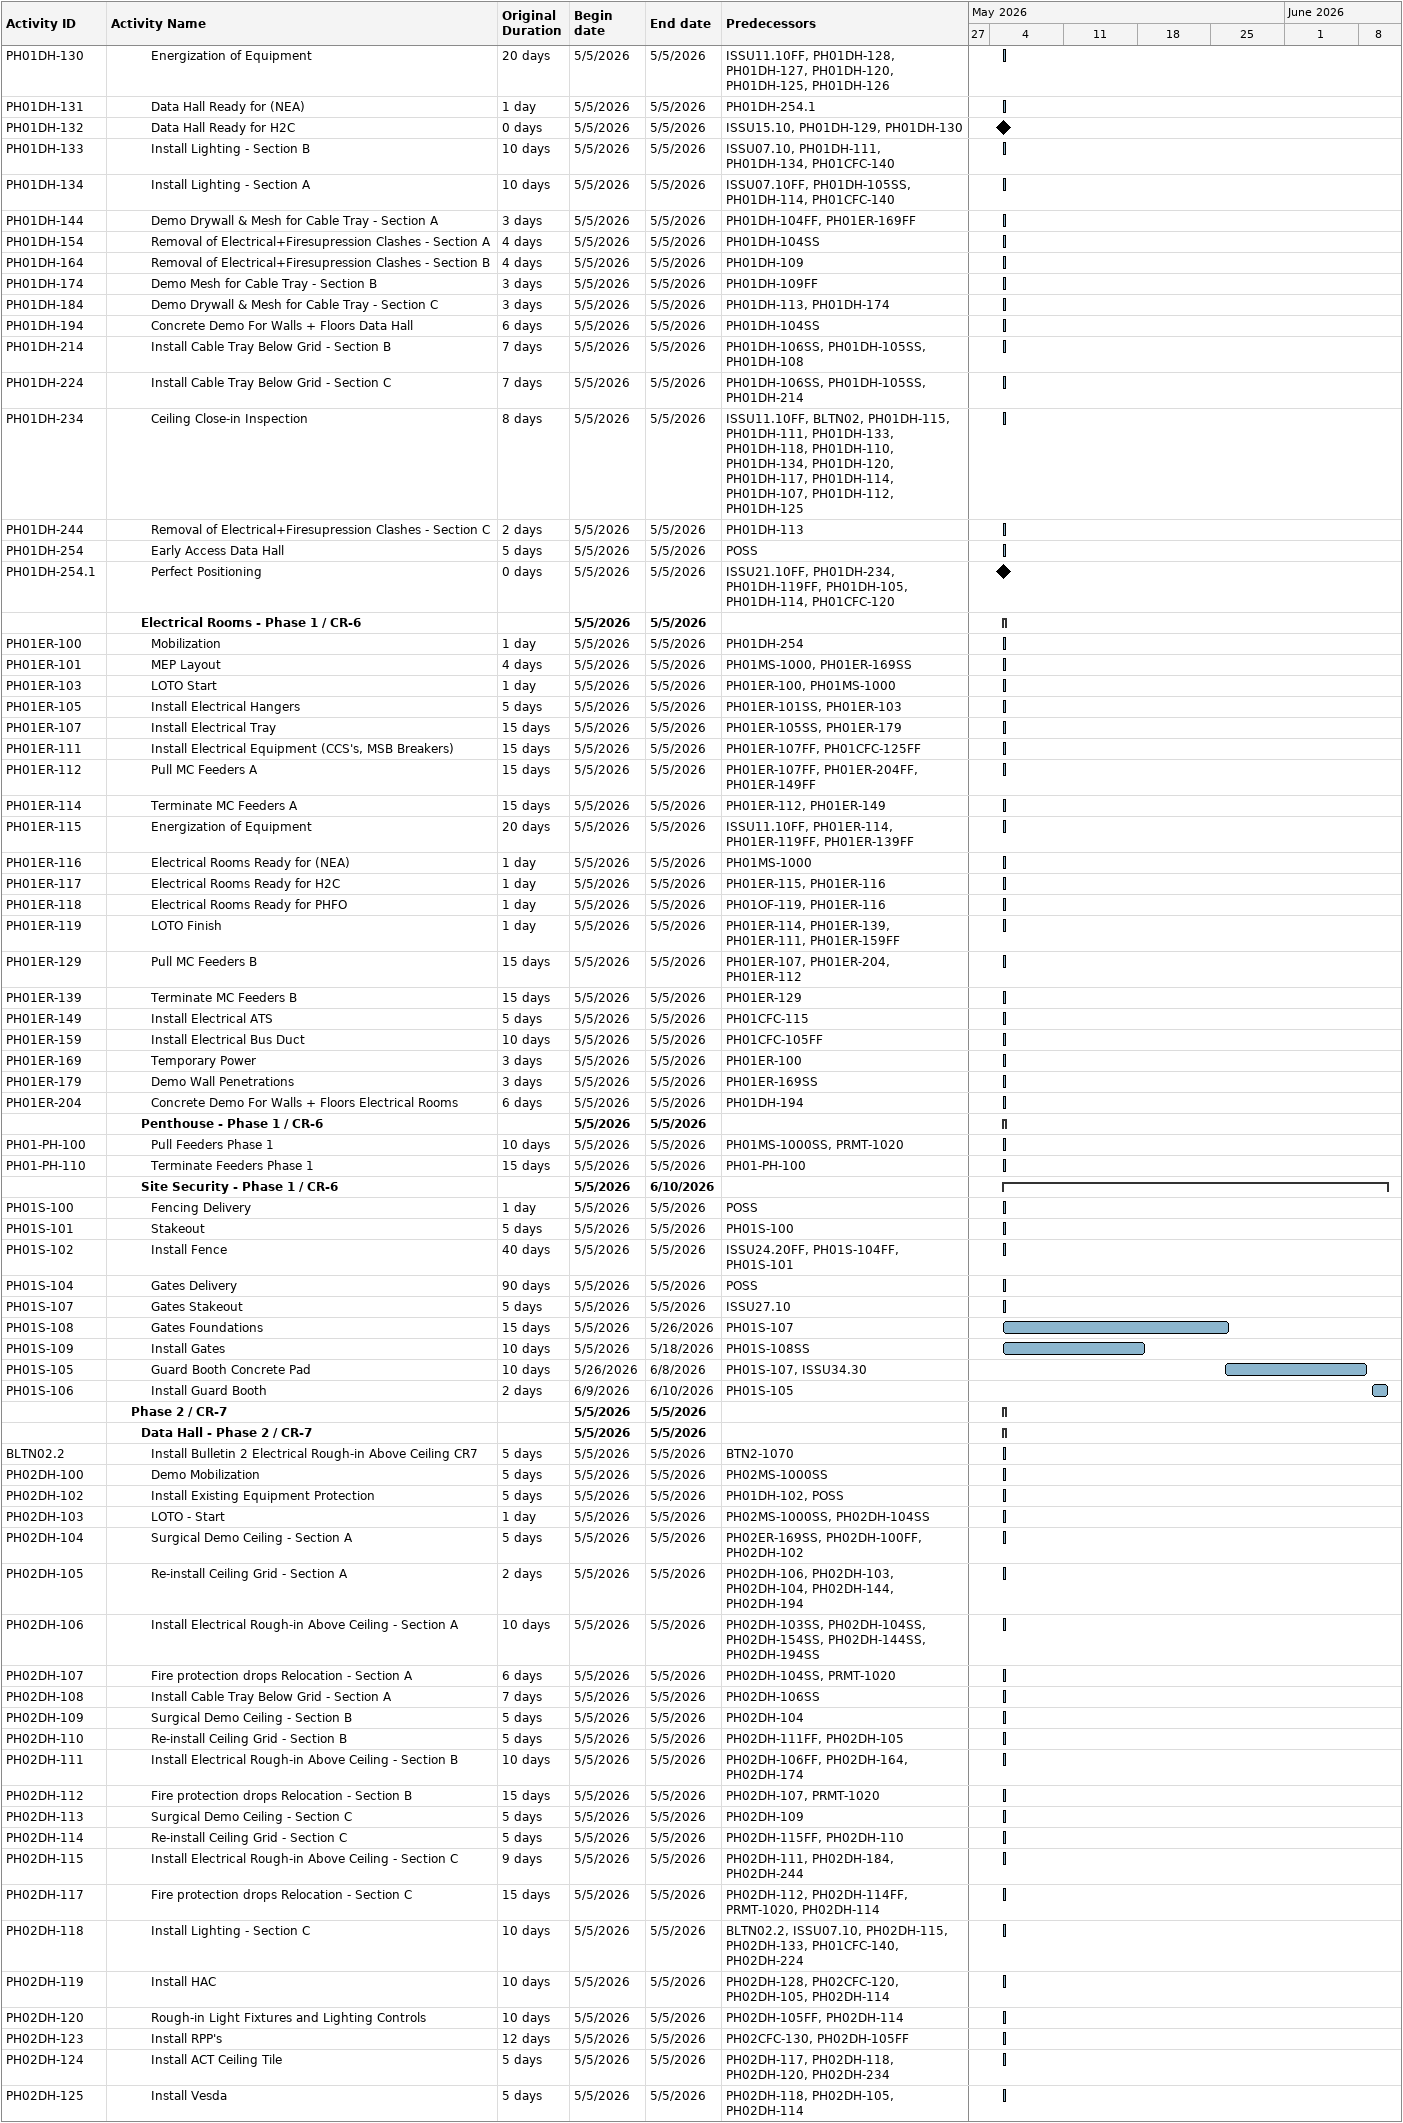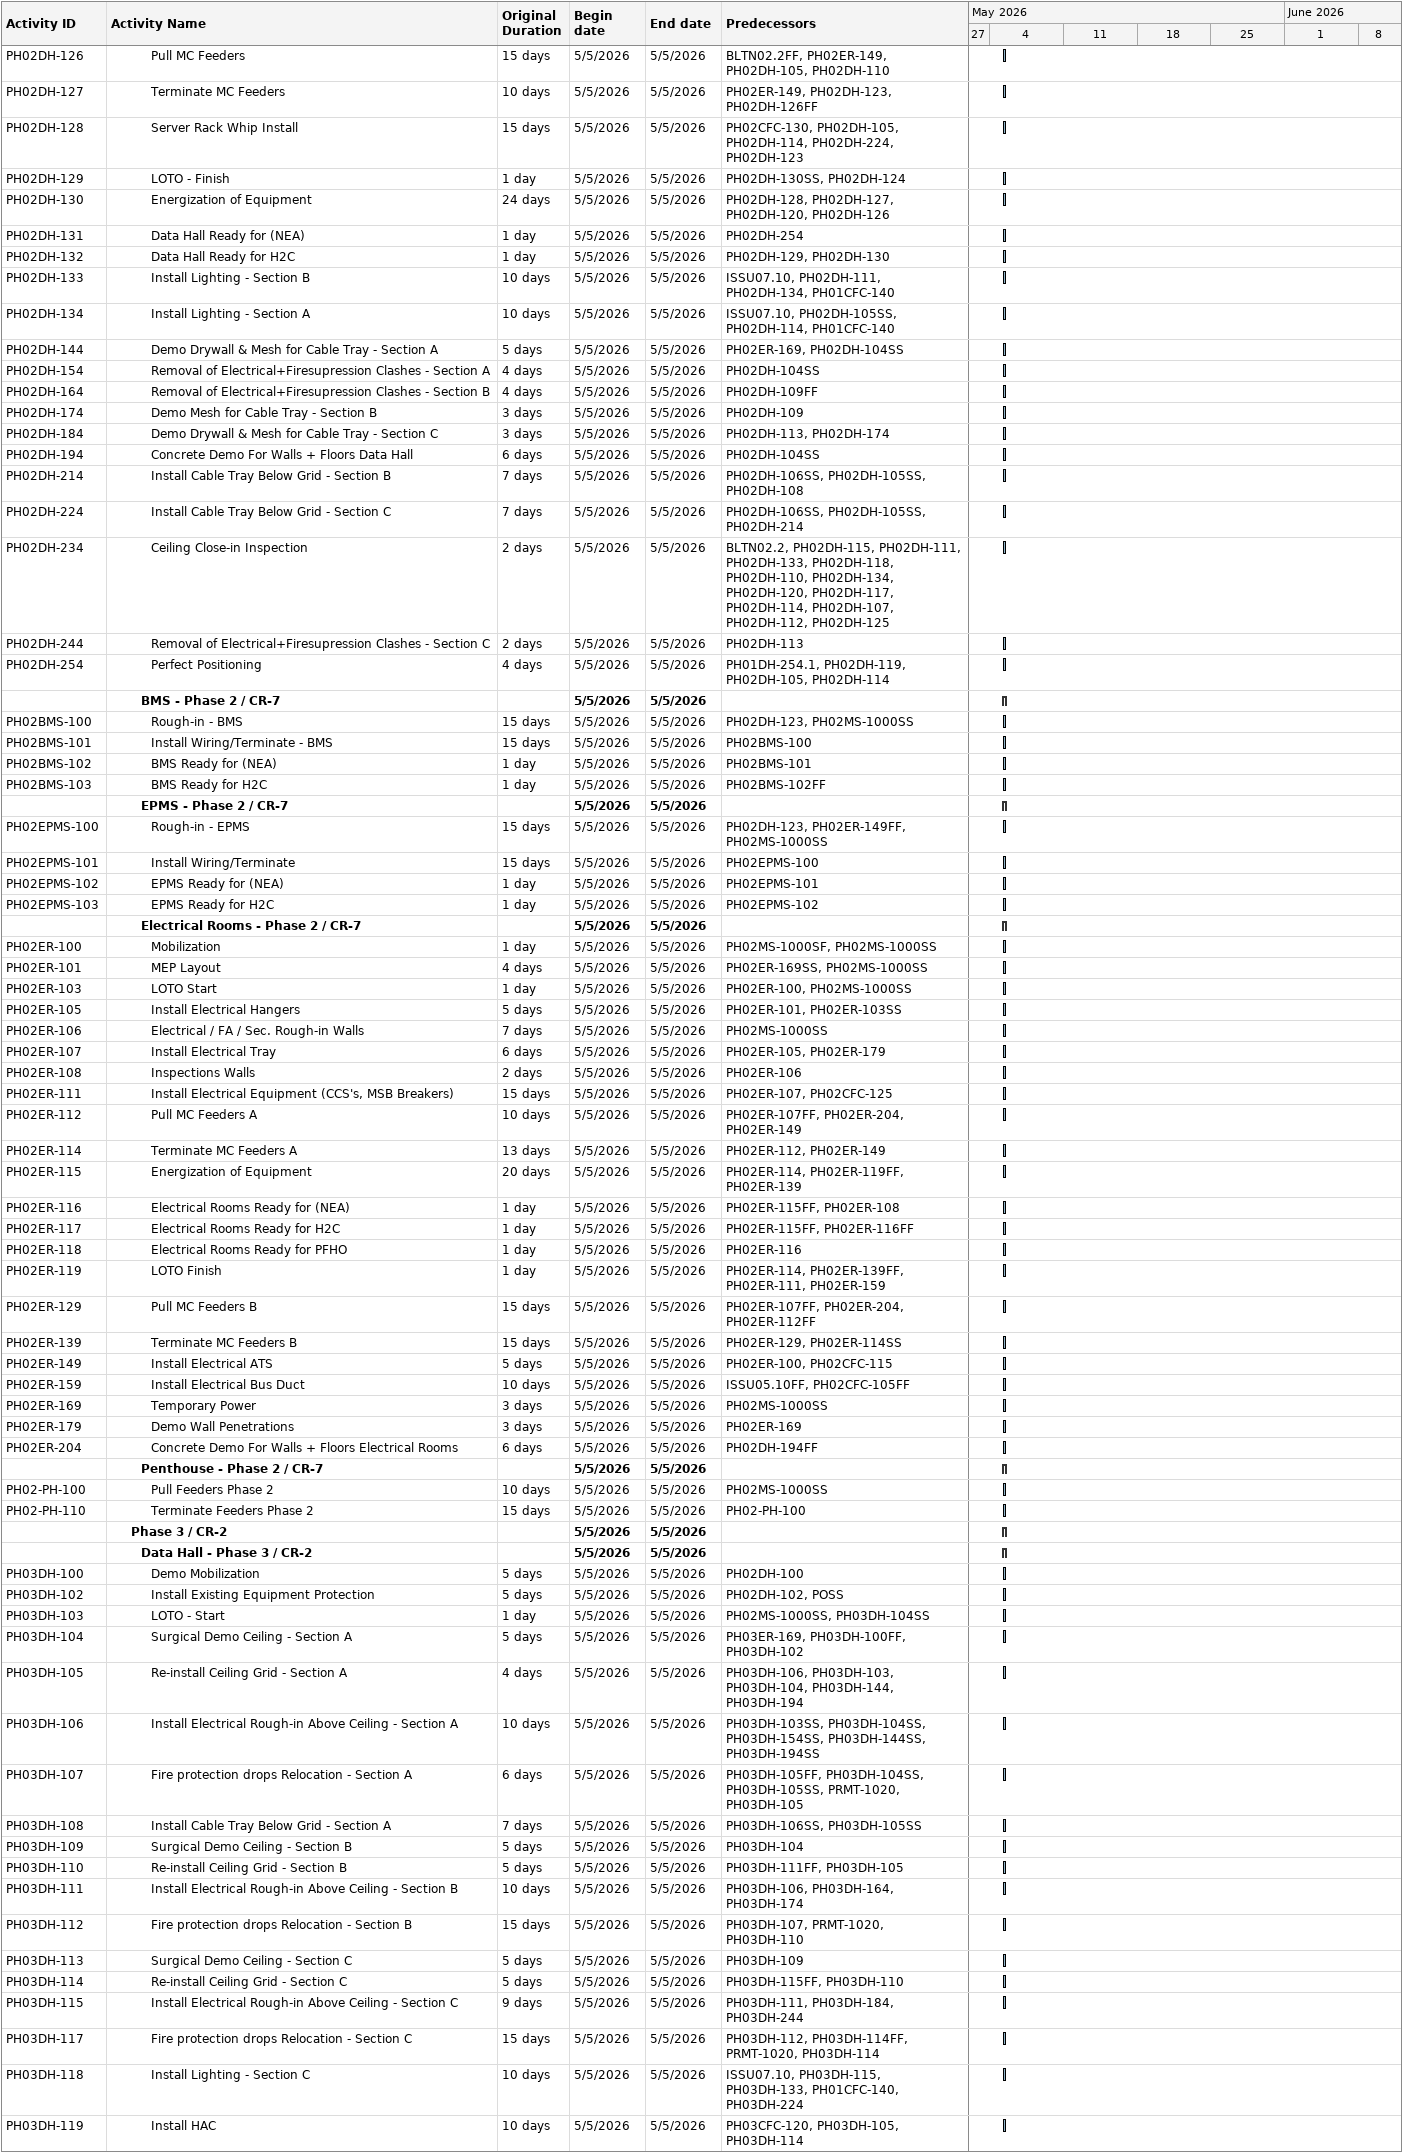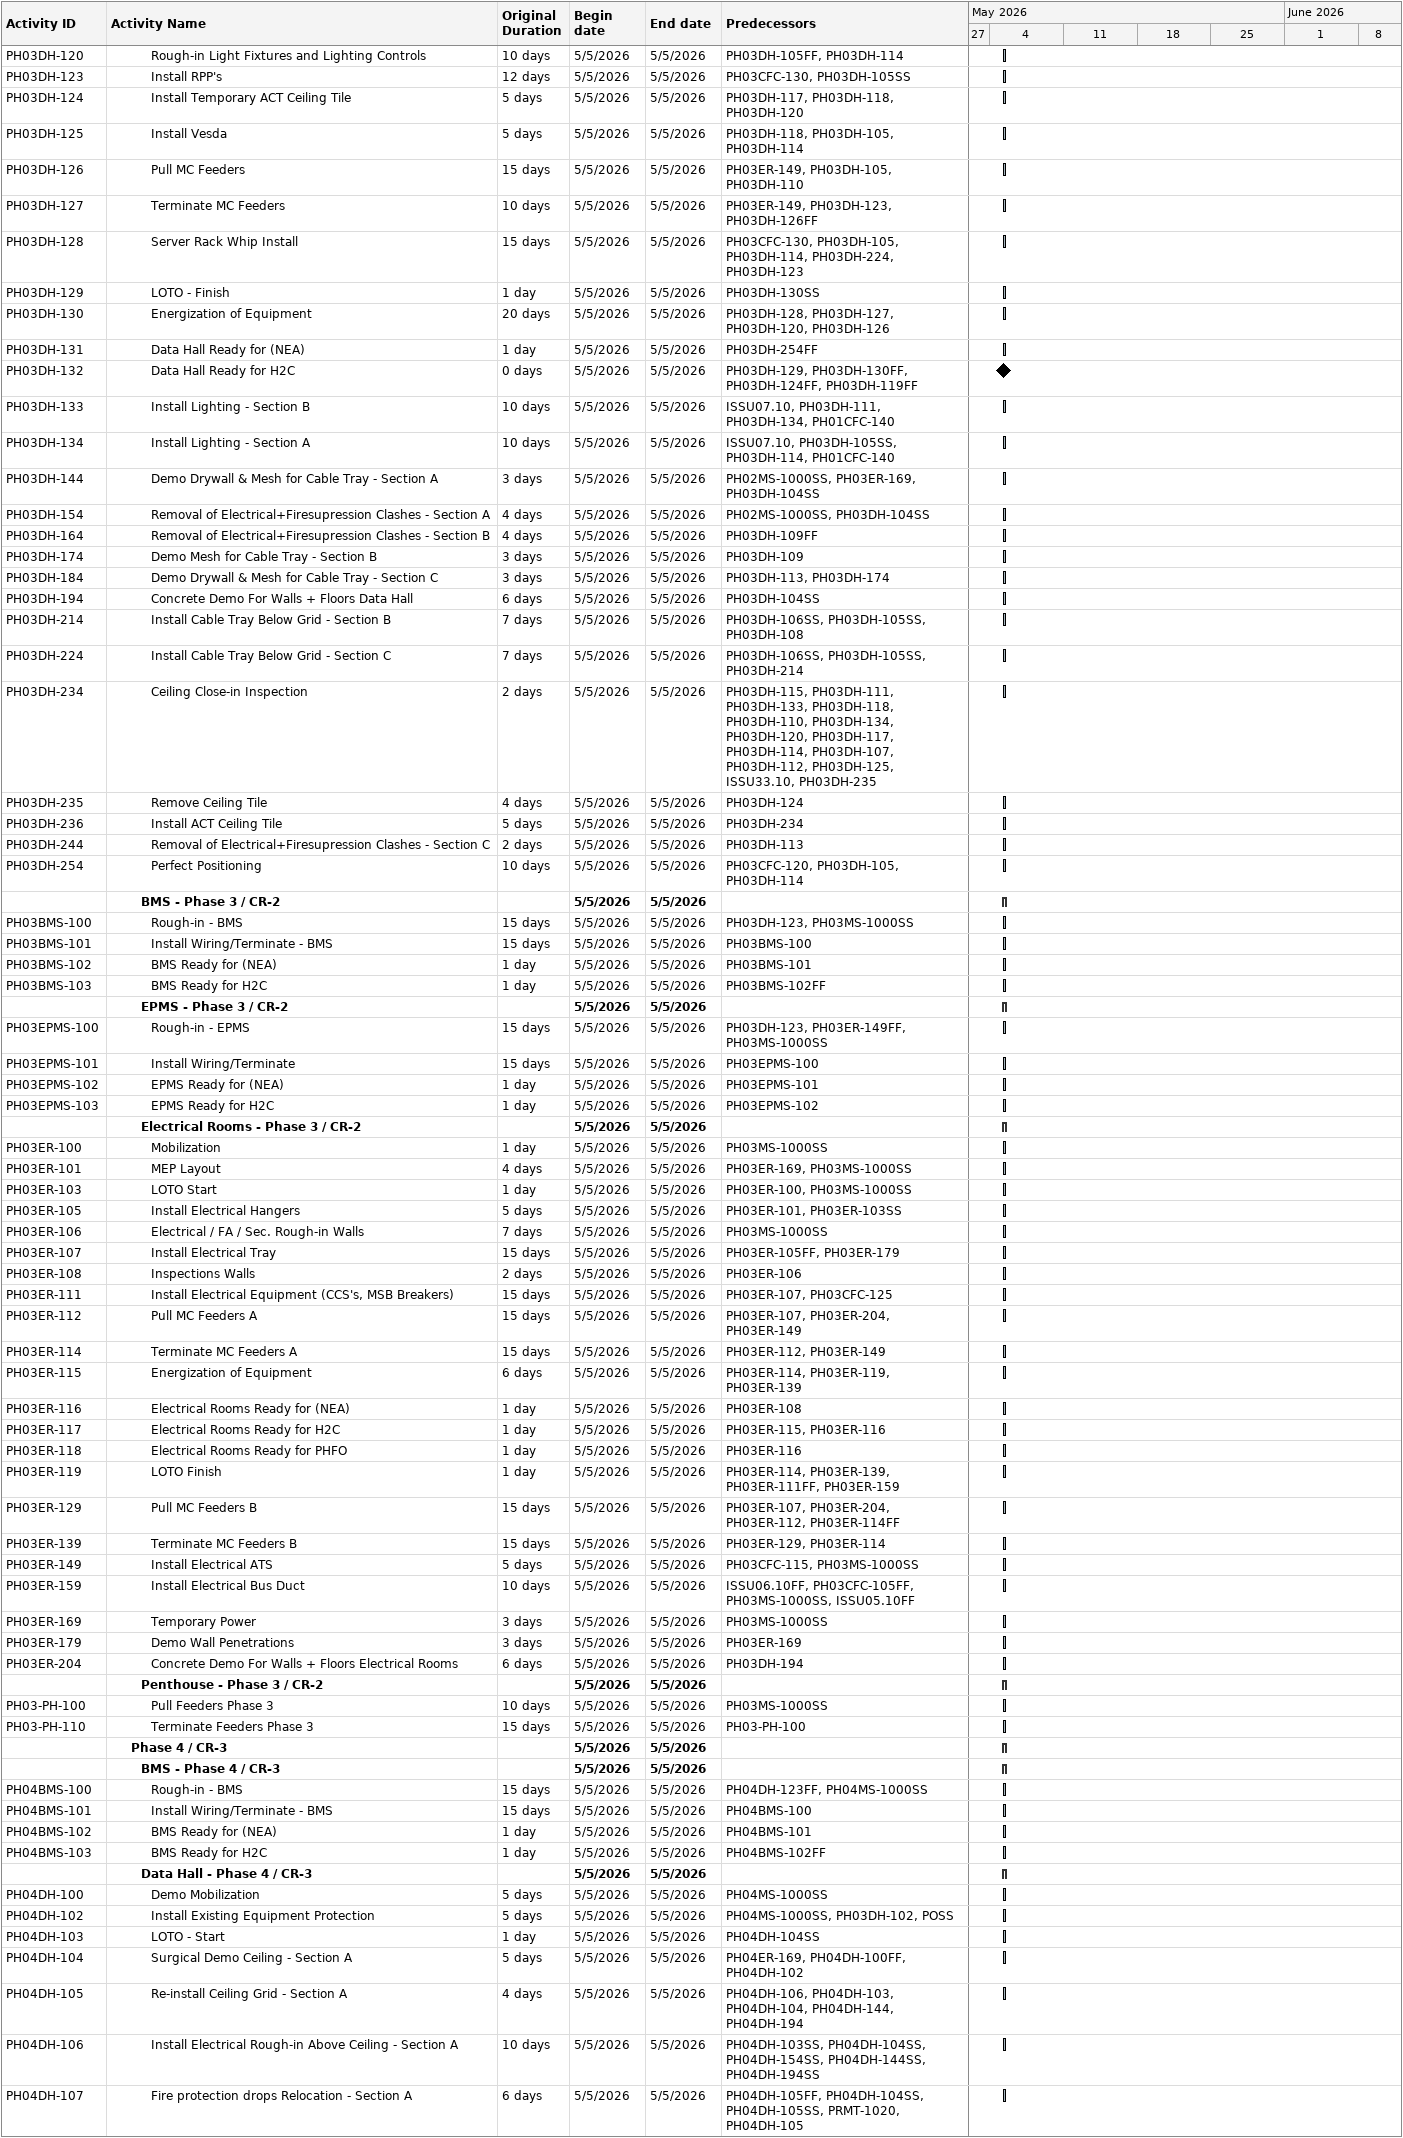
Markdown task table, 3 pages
| ID | Level | Task | Original duration | Start | Finish | Predecessors |
|---|---|---|---|---|---|---|
| PH01DH-130 | 5 | Energization of Equipment | 20d | 2026-05-05 | 2026-05-05 | ISSU11.10FF, PH01DH-128, PH01DH-127, PH01DH-120, PH01DH-125, PH01DH-126 |
| PH01DH-131 | 5 | Data Hall Ready for (NEA) | 1d | 2026-05-05 | 2026-05-05 | PH01DH-254.1 |
| PH01DH-132 | 5 | Data Hall Ready for H2C | 0d | 2026-05-05 | 2026-05-05 | ISSU15.10, PH01DH-129, PH01DH-130 |
| PH01DH-133 | 5 | Install Lighting - Section B | 10d | 2026-05-05 | 2026-05-05 | ISSU07.10, PH01DH-111, PH01DH-134, PH01CFC-140 |
| PH01DH-134 | 5 | Install Lighting - Section A | 10d | 2026-05-05 | 2026-05-05 | ISSU07.10FF, PH01DH-105SS, PH01DH-114, PH01CFC-140 |
| PH01DH-144 | 5 | Demo Drywall & Mesh for Cable Tray - Section A | 3d | 2026-05-05 | 2026-05-05 | PH01DH-104FF, PH01ER-169FF |
| PH01DH-154 | 5 | Removal of Electrical+Firesupression Clashes - Section A | 4d | 2026-05-05 | 2026-05-05 | PH01DH-104SS |
| PH01DH-164 | 5 | Removal of Electrical+Firesupression Clashes - Section B | 4d | 2026-05-05 | 2026-05-05 | PH01DH-109 |
| PH01DH-174 | 5 | Demo Mesh for Cable Tray - Section B | 3d | 2026-05-05 | 2026-05-05 | PH01DH-109FF |
| PH01DH-184 | 5 | Demo Drywall & Mesh for Cable Tray - Section C | 3d | 2026-05-05 | 2026-05-05 | PH01DH-113, PH01DH-174 |
| PH01DH-194 | 5 | Concrete Demo For Walls + Floors Data Hall | 6d | 2026-05-05 | 2026-05-05 | PH01DH-104SS |
| PH01DH-214 | 5 | Install Cable Tray Below Grid - Section B | 7d | 2026-05-05 | 2026-05-05 | PH01DH-106SS, PH01DH-105SS, PH01DH-108 |
| PH01DH-224 | 5 | Install Cable Tray Below Grid - Section C | 7d | 2026-05-05 | 2026-05-05 | PH01DH-106SS, PH01DH-105SS, PH01DH-214 |
| PH01DH-234 | 5 | Ceiling Close-in Inspection | 8d | 2026-05-05 | 2026-05-05 | ISSU11.10FF, BLTN02, PH01DH-115, PH01DH-111, PH01DH-133, PH01DH-118, PH01DH-110, PH01DH-134, PH01DH-120, PH01DH-117, PH01DH-114, PH01DH-107, PH01DH-112, PH01DH-125 |
| PH01DH-244 | 5 | Removal of Electrical+Firesupression Clashes - Section C | 2d | 2026-05-05 | 2026-05-05 | PH01DH-113 |
| PH01DH-254 | 5 | Early Access Data Hall | 5d | 2026-05-05 | 2026-05-05 | POSS |
| PH01DH-254.1 | 5 | Perfect Positioning | 0d | 2026-05-05 | 2026-05-05 | ISSU21.10FF, PH01DH-234, PH01DH-119FF, PH01DH-105, PH01DH-114, PH01CFC-120 |
|  | 4 | **Electrical Rooms - Phase 1 / CR-6** |  | 2026-05-05 | 2026-05-05 |  |
| PH01ER-100 | 5 | Mobilization | 1d | 2026-05-05 | 2026-05-05 | PH01DH-254 |
| PH01ER-101 | 5 | MEP Layout | 4d | 2026-05-05 | 2026-05-05 | PH01MS-1000, PH01ER-169SS |
| PH01ER-103 | 5 | LOTO Start | 1d | 2026-05-05 | 2026-05-05 | PH01ER-100, PH01MS-1000 |
| PH01ER-105 | 5 | Install Electrical Hangers | 5d | 2026-05-05 | 2026-05-05 | PH01ER-101SS, PH01ER-103 |
| PH01ER-107 | 5 | Install Electrical Tray | 15d | 2026-05-05 | 2026-05-05 | PH01ER-105SS, PH01ER-179 |
| PH01ER-111 | 5 | Install Electrical Equipment (CCS's, MSB Breakers) | 15d | 2026-05-05 | 2026-05-05 | PH01ER-107FF, PH01CFC-125FF |
| PH01ER-112 | 5 | Pull MC Feeders A | 15d | 2026-05-05 | 2026-05-05 | PH01ER-107FF, PH01ER-204FF, PH01ER-149FF |
| PH01ER-114 | 5 | Terminate MC Feeders A | 15d | 2026-05-05 | 2026-05-05 | PH01ER-112, PH01ER-149 |
| PH01ER-115 | 5 | Energization of Equipment | 20d | 2026-05-05 | 2026-05-05 | ISSU11.10FF, PH01ER-114, PH01ER-119FF, PH01ER-139FF |
| PH01ER-116 | 5 | Electrical Rooms Ready for (NEA) | 1d | 2026-05-05 | 2026-05-05 | PH01MS-1000 |
| PH01ER-117 | 5 | Electrical Rooms Ready for H2C | 1d | 2026-05-05 | 2026-05-05 | PH01ER-115, PH01ER-116 |
| PH01ER-118 | 5 | Electrical Rooms Ready for PHFO | 1d | 2026-05-05 | 2026-05-05 | PH01OF-119, PH01ER-116 |
| PH01ER-119 | 5 | LOTO Finish | 1d | 2026-05-05 | 2026-05-05 | PH01ER-114, PH01ER-139, PH01ER-111, PH01ER-159FF |
| PH01ER-129 | 5 | Pull MC Feeders B | 15d | 2026-05-05 | 2026-05-05 | PH01ER-107, PH01ER-204, PH01ER-112 |
| PH01ER-139 | 5 | Terminate MC Feeders B | 15d | 2026-05-05 | 2026-05-05 | PH01ER-129 |
| PH01ER-149 | 5 | Install Electrical ATS | 5d | 2026-05-05 | 2026-05-05 | PH01CFC-115 |
| PH01ER-159 | 5 | Install Electrical Bus Duct | 10d | 2026-05-05 | 2026-05-05 | PH01CFC-105FF |
| PH01ER-169 | 5 | Temporary Power | 3d | 2026-05-05 | 2026-05-05 | PH01ER-100 |
| PH01ER-179 | 5 | Demo Wall Penetrations | 3d | 2026-05-05 | 2026-05-05 | PH01ER-169SS |
| PH01ER-204 | 5 | Concrete Demo For Walls + Floors Electrical Rooms | 6d | 2026-05-05 | 2026-05-05 | PH01DH-194 |
|  | 4 | **Penthouse - Phase 1 / CR-6** |  | 2026-05-05 | 2026-05-05 |  |
| PH01-PH-100 | 5 | Pull Feeders Phase 1 | 10d | 2026-05-05 | 2026-05-05 | PH01MS-1000SS, PRMT-1020 |
| PH01-PH-110 | 5 | Terminate Feeders Phase 1 | 15d | 2026-05-05 | 2026-05-05 | PH01-PH-100 |
|  | 4 | **Site Security - Phase 1 / CR-6** |  | 2026-05-05 | 2026-06-10 |  |
| PH01S-100 | 5 | Fencing Delivery | 1d | 2026-05-05 | 2026-05-05 | POSS |
| PH01S-101 | 5 | Stakeout | 5d | 2026-05-05 | 2026-05-05 | PH01S-100 |
| PH01S-102 | 5 | Install Fence | 40d | 2026-05-05 | 2026-05-05 | ISSU24.20FF, PH01S-104FF, PH01S-101 |
| PH01S-104 | 5 | Gates Delivery | 90d | 2026-05-05 | 2026-05-05 | POSS |
| PH01S-107 | 5 | Gates Stakeout | 5d | 2026-05-05 | 2026-05-05 | ISSU27.10 |
| PH01S-108 | 5 | Gates Foundations | 15d | 2026-05-05 | 2026-05-26 | PH01S-107 |
| PH01S-109 | 5 | Install Gates | 10d | 2026-05-05 | 2026-05-18 | PH01S-108SS |
| PH01S-105 | 5 | Guard Booth Concrete Pad | 10d | 2026-05-26 | 2026-06-08 | PH01S-107, ISSU34.30 |
| PH01S-106 | 5 | Install Guard Booth | 2d | 2026-06-09 | 2026-06-10 | PH01S-105 |
|  | 3 | **Phase 2 / CR-7** |  | 2026-05-05 | 2026-05-05 |  |
|  | 4 | **Data Hall - Phase 2 / CR-7** |  | 2026-05-05 | 2026-05-05 |  |
| BLTN02.2 | 5 | Install Bulletin 2 Electrical Rough-in Above Ceiling CR7 | 5d | 2026-05-05 | 2026-05-05 | BTN2-1070 |
| PH02DH-100 | 5 | Demo Mobilization | 5d | 2026-05-05 | 2026-05-05 | PH02MS-1000SS |
| PH02DH-102 | 5 | Install Existing Equipment Protection | 5d | 2026-05-05 | 2026-05-05 | PH01DH-102, POSS |
| PH02DH-103 | 5 | LOTO - Start | 1d | 2026-05-05 | 2026-05-05 | PH02MS-1000SS, PH02DH-104SS |
| PH02DH-104 | 5 | Surgical Demo Ceiling - Section A | 5d | 2026-05-05 | 2026-05-05 | PH02ER-169SS, PH02DH-100FF, PH02DH-102 |
| PH02DH-105 | 5 | Re-install Ceiling Grid - Section A | 2d | 2026-05-05 | 2026-05-05 | PH02DH-106, PH02DH-103, PH02DH-104, PH02DH-144, PH02DH-194 |
| PH02DH-106 | 5 | Install Electrical Rough-in Above Ceiling - Section A | 10d | 2026-05-05 | 2026-05-05 | PH02DH-103SS, PH02DH-104SS, PH02DH-154SS, PH02DH-144SS, PH02DH-194SS |
| PH02DH-107 | 5 | Fire protection drops Relocation - Section A | 6d | 2026-05-05 | 2026-05-05 | PH02DH-104SS, PRMT-1020 |
| PH02DH-108 | 5 | Install Cable Tray Below Grid - Section A | 7d | 2026-05-05 | 2026-05-05 | PH02DH-106SS |
| PH02DH-109 | 5 | Surgical Demo Ceiling - Section B | 5d | 2026-05-05 | 2026-05-05 | PH02DH-104 |
| PH02DH-110 | 5 | Re-install Ceiling Grid - Section B | 5d | 2026-05-05 | 2026-05-05 | PH02DH-111FF, PH02DH-105 |
| PH02DH-111 | 5 | Install Electrical Rough-in Above Ceiling - Section B | 10d | 2026-05-05 | 2026-05-05 | PH02DH-106FF, PH02DH-164, PH02DH-174 |
| PH02DH-112 | 5 | Fire protection drops Relocation - Section B | 15d | 2026-05-05 | 2026-05-05 | PH02DH-107, PRMT-1020 |
| PH02DH-113 | 5 | Surgical Demo Ceiling - Section C | 5d | 2026-05-05 | 2026-05-05 | PH02DH-109 |
| PH02DH-114 | 5 | Re-install Ceiling Grid - Section C | 5d | 2026-05-05 | 2026-05-05 | PH02DH-115FF, PH02DH-110 |
| PH02DH-115 | 5 | Install Electrical Rough-in Above Ceiling - Section C | 9d | 2026-05-05 | 2026-05-05 | PH02DH-111, PH02DH-184, PH02DH-244 |
| PH02DH-117 | 5 | Fire protection drops Relocation - Section C | 15d | 2026-05-05 | 2026-05-05 | PH02DH-112, PH02DH-114FF, PRMT-1020, PH02DH-114 |
| PH02DH-118 | 5 | Install Lighting - Section C | 10d | 2026-05-05 | 2026-05-05 | BLTN02.2, ISSU07.10, PH02DH-115, PH02DH-133, PH01CFC-140, PH02DH-224 |
| PH02DH-119 | 5 | Install HAC | 10d | 2026-05-05 | 2026-05-05 | PH02DH-128, PH02CFC-120, PH02DH-105, PH02DH-114 |
| PH02DH-120 | 5 | Rough-in Light Fixtures and Lighting Controls | 10d | 2026-05-05 | 2026-05-05 | PH02DH-105FF, PH02DH-114 |
| PH02DH-123 | 5 | Install RPP's | 12d | 2026-05-05 | 2026-05-05 | PH02CFC-130, PH02DH-105FF |
| PH02DH-124 | 5 | Install ACT Ceiling Tile | 5d | 2026-05-05 | 2026-05-05 | PH02DH-117, PH02DH-118, PH02DH-120, PH02DH-234 |
| PH02DH-125 | 5 | Install Vesda | 5d | 2026-05-05 | 2026-05-05 | PH02DH-118, PH02DH-105, PH02DH-114 |
| PH02DH-126 | 5 | Pull MC Feeders | 15d | 2026-05-05 | 2026-05-05 | BLTN02.2FF, PH02ER-149, PH02DH-105, PH02DH-110 |
| PH02DH-127 | 5 | Terminate MC Feeders | 10d | 2026-05-05 | 2026-05-05 | PH02ER-149, PH02DH-123, PH02DH-126FF |
| PH02DH-128 | 5 | Server Rack Whip Install | 15d | 2026-05-05 | 2026-05-05 | PH02CFC-130, PH02DH-105, PH02DH-114, PH02DH-224, PH02DH-123 |
| PH02DH-129 | 5 | LOTO - Finish | 1d | 2026-05-05 | 2026-05-05 | PH02DH-130SS, PH02DH-124 |
| PH02DH-130 | 5 | Energization of Equipment | 24d | 2026-05-05 | 2026-05-05 | PH02DH-128, PH02DH-127, PH02DH-120, PH02DH-126 |
| PH02DH-131 | 5 | Data Hall Ready for (NEA) | 1d | 2026-05-05 | 2026-05-05 | PH02DH-254 |
| PH02DH-132 | 5 | Data Hall Ready for H2C | 1d | 2026-05-05 | 2026-05-05 | PH02DH-129, PH02DH-130 |
| PH02DH-133 | 5 | Install Lighting - Section B | 10d | 2026-05-05 | 2026-05-05 | ISSU07.10, PH02DH-111, PH02DH-134, PH01CFC-140 |
| PH02DH-134 | 5 | Install Lighting - Section A | 10d | 2026-05-05 | 2026-05-05 | ISSU07.10, PH02DH-105SS, PH02DH-114, PH01CFC-140 |
| PH02DH-144 | 5 | Demo Drywall & Mesh for Cable Tray - Section A | 5d | 2026-05-05 | 2026-05-05 | PH02ER-169, PH02DH-104SS |
| PH02DH-154 | 5 | Removal of Electrical+Firesupression Clashes - Section A | 4d | 2026-05-05 | 2026-05-05 | PH02DH-104SS |
| PH02DH-164 | 5 | Removal of Electrical+Firesupression Clashes - Section B | 4d | 2026-05-05 | 2026-05-05 | PH02DH-109FF |
| PH02DH-174 | 5 | Demo Mesh for Cable Tray - Section B | 3d | 2026-05-05 | 2026-05-05 | PH02DH-109 |
| PH02DH-184 | 5 | Demo Drywall & Mesh for Cable Tray - Section C | 3d | 2026-05-05 | 2026-05-05 | PH02DH-113, PH02DH-174 |
| PH02DH-194 | 5 | Concrete Demo For Walls + Floors Data Hall | 6d | 2026-05-05 | 2026-05-05 | PH02DH-104SS |
| PH02DH-214 | 5 | Install Cable Tray Below Grid - Section B | 7d | 2026-05-05 | 2026-05-05 | PH02DH-106SS, PH02DH-105SS, PH02DH-108 |
| PH02DH-224 | 5 | Install Cable Tray Below Grid - Section C | 7d | 2026-05-05 | 2026-05-05 | PH02DH-106SS, PH02DH-105SS, PH02DH-214 |
| PH02DH-234 | 5 | Ceiling Close-in Inspection | 2d | 2026-05-05 | 2026-05-05 | BLTN02.2, PH02DH-115, PH02DH-111, PH02DH-133, PH02DH-118, PH02DH-110, PH02DH-134, PH02DH-120, PH02DH-117, PH02DH-114, PH02DH-107, PH02DH-112, PH02DH-125 |
| PH02DH-244 | 5 | Removal of Electrical+Firesupression Clashes - Section C | 2d | 2026-05-05 | 2026-05-05 | PH02DH-113 |
| PH02DH-254 | 5 | Perfect Positioning | 4d | 2026-05-05 | 2026-05-05 | PH01DH-254.1, PH02DH-119, PH02DH-105, PH02DH-114 |
|  | 4 | **BMS - Phase 2 / CR-7** |  | 2026-05-05 | 2026-05-05 |  |
| PH02BMS-100 | 5 | Rough-in - BMS | 15d | 2026-05-05 | 2026-05-05 | PH02DH-123, PH02MS-1000SS |
| PH02BMS-101 | 5 | Install Wiring/Terminate - BMS | 15d | 2026-05-05 | 2026-05-05 | PH02BMS-100 |
| PH02BMS-102 | 5 | BMS Ready for (NEA) | 1d | 2026-05-05 | 2026-05-05 | PH02BMS-101 |
| PH02BMS-103 | 5 | BMS Ready for H2C | 1d | 2026-05-05 | 2026-05-05 | PH02BMS-102FF |
|  | 4 | **EPMS - Phase 2 / CR-7** |  | 2026-05-05 | 2026-05-05 |  |
| PH02EPMS-100 | 5 | Rough-in - EPMS | 15d | 2026-05-05 | 2026-05-05 | PH02DH-123, PH02ER-149FF, PH02MS-1000SS |
| PH02EPMS-101 | 5 | Install Wiring/Terminate | 15d | 2026-05-05 | 2026-05-05 | PH02EPMS-100 |
| PH02EPMS-102 | 5 | EPMS Ready for (NEA) | 1d | 2026-05-05 | 2026-05-05 | PH02EPMS-101 |
| PH02EPMS-103 | 5 | EPMS Ready for H2C | 1d | 2026-05-05 | 2026-05-05 | PH02EPMS-102 |
|  | 4 | **Electrical Rooms - Phase 2 / CR-7** |  | 2026-05-05 | 2026-05-05 |  |
| PH02ER-100 | 5 | Mobilization | 1d | 2026-05-05 | 2026-05-05 | PH02MS-1000SF, PH02MS-1000SS |
| PH02ER-101 | 5 | MEP Layout | 4d | 2026-05-05 | 2026-05-05 | PH02ER-169SS, PH02MS-1000SS |
| PH02ER-103 | 5 | LOTO Start | 1d | 2026-05-05 | 2026-05-05 | PH02ER-100, PH02MS-1000SS |
| PH02ER-105 | 5 | Install Electrical Hangers | 5d | 2026-05-05 | 2026-05-05 | PH02ER-101, PH02ER-103SS |
| PH02ER-106 | 5 | Electrical / FA / Sec. Rough-in Walls | 7d | 2026-05-05 | 2026-05-05 | PH02MS-1000SS |
| PH02ER-107 | 5 | Install Electrical Tray | 6d | 2026-05-05 | 2026-05-05 | PH02ER-105, PH02ER-179 |
| PH02ER-108 | 5 | Inspections Walls | 2d | 2026-05-05 | 2026-05-05 | PH02ER-106 |
| PH02ER-111 | 5 | Install Electrical Equipment (CCS's, MSB Breakers) | 15d | 2026-05-05 | 2026-05-05 | PH02ER-107, PH02CFC-125 |
| PH02ER-112 | 5 | Pull MC Feeders A | 10d | 2026-05-05 | 2026-05-05 | PH02ER-107FF, PH02ER-204, PH02ER-149 |
| PH02ER-114 | 5 | Terminate MC Feeders A | 13d | 2026-05-05 | 2026-05-05 | PH02ER-112, PH02ER-149 |
| PH02ER-115 | 5 | Energization of Equipment | 20d | 2026-05-05 | 2026-05-05 | PH02ER-114, PH02ER-119FF, PH02ER-139 |
| PH02ER-116 | 5 | Electrical Rooms Ready for (NEA) | 1d | 2026-05-05 | 2026-05-05 | PH02ER-115FF, PH02ER-108 |
| PH02ER-117 | 5 | Electrical Rooms Ready for H2C | 1d | 2026-05-05 | 2026-05-05 | PH02ER-115FF, PH02ER-116FF |
| PH02ER-118 | 5 | Electrical Rooms Ready for PFHO | 1d | 2026-05-05 | 2026-05-05 | PH02ER-116 |
| PH02ER-119 | 5 | LOTO Finish | 1d | 2026-05-05 | 2026-05-05 | PH02ER-114, PH02ER-139FF, PH02ER-111, PH02ER-159 |
| PH02ER-129 | 5 | Pull MC Feeders B | 15d | 2026-05-05 | 2026-05-05 | PH02ER-107FF, PH02ER-204, PH02ER-112FF |
| PH02ER-139 | 5 | Terminate MC Feeders B | 15d | 2026-05-05 | 2026-05-05 | PH02ER-129, PH02ER-114SS |
| PH02ER-149 | 5 | Install Electrical ATS | 5d | 2026-05-05 | 2026-05-05 | PH02ER-100, PH02CFC-115 |
| PH02ER-159 | 5 | Install Electrical Bus Duct | 10d | 2026-05-05 | 2026-05-05 | ISSU05.10FF, PH02CFC-105FF |
| PH02ER-169 | 5 | Temporary Power | 3d | 2026-05-05 | 2026-05-05 | PH02MS-1000SS |
| PH02ER-179 | 5 | Demo Wall Penetrations | 3d | 2026-05-05 | 2026-05-05 | PH02ER-169 |
| PH02ER-204 | 5 | Concrete Demo For Walls + Floors Electrical Rooms | 6d | 2026-05-05 | 2026-05-05 | PH02DH-194FF |
|  | 4 | **Penthouse - Phase 2 / CR-7** |  | 2026-05-05 | 2026-05-05 |  |
| PH02-PH-100 | 5 | Pull Feeders Phase 2 | 10d | 2026-05-05 | 2026-05-05 | PH02MS-1000SS |
| PH02-PH-110 | 5 | Terminate Feeders Phase 2 | 15d | 2026-05-05 | 2026-05-05 | PH02-PH-100 |
|  | 3 | **Phase 3 / CR-2** |  | 2026-05-05 | 2026-05-05 |  |
|  | 4 | **Data Hall - Phase 3 / CR-2** |  | 2026-05-05 | 2026-05-05 |  |
| PH03DH-100 | 5 | Demo Mobilization | 5d | 2026-05-05 | 2026-05-05 | PH02DH-100 |
| PH03DH-102 | 5 | Install Existing Equipment Protection | 5d | 2026-05-05 | 2026-05-05 | PH02DH-102, POSS |
| PH03DH-103 | 5 | LOTO - Start | 1d | 2026-05-05 | 2026-05-05 | PH02MS-1000SS, PH03DH-104SS |
| PH03DH-104 | 5 | Surgical Demo Ceiling - Section A | 5d | 2026-05-05 | 2026-05-05 | PH03ER-169, PH03DH-100FF, PH03DH-102 |
| PH03DH-105 | 5 | Re-install Ceiling Grid - Section A | 4d | 2026-05-05 | 2026-05-05 | PH03DH-106, PH03DH-103, PH03DH-104, PH03DH-144, PH03DH-194 |
| PH03DH-106 | 5 | Install Electrical Rough-in Above Ceiling - Section A | 10d | 2026-05-05 | 2026-05-05 | PH03DH-103SS, PH03DH-104SS, PH03DH-154SS, PH03DH-144SS, PH03DH-194SS |
| PH03DH-107 | 5 | Fire protection drops Relocation - Section A | 6d | 2026-05-05 | 2026-05-05 | PH03DH-105FF, PH03DH-104SS, PH03DH-105SS, PRMT-1020, PH03DH-105 |
| PH03DH-108 | 5 | Install Cable Tray Below Grid - Section A | 7d | 2026-05-05 | 2026-05-05 | PH03DH-106SS, PH03DH-105SS |
| PH03DH-109 | 5 | Surgical Demo Ceiling - Section B | 5d | 2026-05-05 | 2026-05-05 | PH03DH-104 |
| PH03DH-110 | 5 | Re-install Ceiling Grid - Section B | 5d | 2026-05-05 | 2026-05-05 | PH03DH-111FF, PH03DH-105 |
| PH03DH-111 | 5 | Install Electrical Rough-in Above Ceiling - Section B | 10d | 2026-05-05 | 2026-05-05 | PH03DH-106, PH03DH-164, PH03DH-174 |
| PH03DH-112 | 5 | Fire protection drops Relocation - Section B | 15d | 2026-05-05 | 2026-05-05 | PH03DH-107, PRMT-1020, PH03DH-110 |
| PH03DH-113 | 5 | Surgical Demo Ceiling - Section C | 5d | 2026-05-05 | 2026-05-05 | PH03DH-109 |
| PH03DH-114 | 5 | Re-install Ceiling Grid - Section C | 5d | 2026-05-05 | 2026-05-05 | PH03DH-115FF, PH03DH-110 |
| PH03DH-115 | 5 | Install Electrical Rough-in Above Ceiling - Section C | 9d | 2026-05-05 | 2026-05-05 | PH03DH-111, PH03DH-184, PH03DH-244 |
| PH03DH-117 | 5 | Fire protection drops Relocation - Section C | 15d | 2026-05-05 | 2026-05-05 | PH03DH-112, PH03DH-114FF, PRMT-1020, PH03DH-114 |
| PH03DH-118 | 5 | Install Lighting - Section C | 10d | 2026-05-05 | 2026-05-05 | ISSU07.10, PH03DH-115, PH03DH-133, PH01CFC-140, PH03DH-224 |
| PH03DH-119 | 5 | Install HAC | 10d | 2026-05-05 | 2026-05-05 | PH03CFC-120, PH03DH-105, PH03DH-114 |
| PH03DH-120 | 5 | Rough-in Light Fixtures and Lighting Controls | 10d | 2026-05-05 | 2026-05-05 | PH03DH-105FF, PH03DH-114 |
| PH03DH-123 | 5 | Install RPP's | 12d | 2026-05-05 | 2026-05-05 | PH03CFC-130, PH03DH-105SS |
| PH03DH-124 | 5 | Install Temporary ACT Ceiling Tile | 5d | 2026-05-05 | 2026-05-05 | PH03DH-117, PH03DH-118, PH03DH-120 |
| PH03DH-125 | 5 | Install Vesda | 5d | 2026-05-05 | 2026-05-05 | PH03DH-118, PH03DH-105, PH03DH-114 |
| PH03DH-126 | 5 | Pull MC Feeders | 15d | 2026-05-05 | 2026-05-05 | PH03ER-149, PH03DH-105, PH03DH-110 |
| PH03DH-127 | 5 | Terminate MC Feeders | 10d | 2026-05-05 | 2026-05-05 | PH03ER-149, PH03DH-123, PH03DH-126FF |
| PH03DH-128 | 5 | Server Rack Whip Install | 15d | 2026-05-05 | 2026-05-05 | PH03CFC-130, PH03DH-105, PH03DH-114, PH03DH-224, PH03DH-123 |
| PH03DH-129 | 5 | LOTO - Finish | 1d | 2026-05-05 | 2026-05-05 | PH03DH-130SS |
| PH03DH-130 | 5 | Energization of Equipment | 20d | 2026-05-05 | 2026-05-05 | PH03DH-128, PH03DH-127, PH03DH-120, PH03DH-126 |
| PH03DH-131 | 5 | Data Hall Ready for (NEA) | 1d | 2026-05-05 | 2026-05-05 | PH03DH-254FF |
| PH03DH-132 | 5 | Data Hall Ready for H2C | 0d | 2026-05-05 | 2026-05-05 | PH03DH-129, PH03DH-130FF, PH03DH-124FF, PH03DH-119FF |
| PH03DH-133 | 5 | Install Lighting - Section B | 10d | 2026-05-05 | 2026-05-05 | ISSU07.10, PH03DH-111, PH03DH-134, PH01CFC-140 |
| PH03DH-134 | 5 | Install Lighting - Section A | 10d | 2026-05-05 | 2026-05-05 | ISSU07.10, PH03DH-105SS, PH03DH-114, PH01CFC-140 |
| PH03DH-144 | 5 | Demo Drywall & Mesh for Cable Tray - Section A | 3d | 2026-05-05 | 2026-05-05 | PH02MS-1000SS, PH03ER-169, PH03DH-104SS |
| PH03DH-154 | 5 | Removal of Electrical+Firesupression Clashes - Section A | 4d | 2026-05-05 | 2026-05-05 | PH02MS-1000SS, PH03DH-104SS |
| PH03DH-164 | 5 | Removal of Electrical+Firesupression Clashes - Section B | 4d | 2026-05-05 | 2026-05-05 | PH03DH-109FF |
| PH03DH-174 | 5 | Demo Mesh for Cable Tray - Section B | 3d | 2026-05-05 | 2026-05-05 | PH03DH-109 |
| PH03DH-184 | 5 | Demo Drywall & Mesh for Cable Tray - Section C | 3d | 2026-05-05 | 2026-05-05 | PH03DH-113, PH03DH-174 |
| PH03DH-194 | 5 | Concrete Demo For Walls + Floors Data Hall | 6d | 2026-05-05 | 2026-05-05 | PH03DH-104SS |
| PH03DH-214 | 5 | Install Cable Tray Below Grid - Section B | 7d | 2026-05-05 | 2026-05-05 | PH03DH-106SS, PH03DH-105SS, PH03DH-108 |
| PH03DH-224 | 5 | Install Cable Tray Below Grid - Section C | 7d | 2026-05-05 | 2026-05-05 | PH03DH-106SS, PH03DH-105SS, PH03DH-214 |
| PH03DH-234 | 5 | Ceiling Close-in Inspection | 2d | 2026-05-05 | 2026-05-05 | PH03DH-115, PH03DH-111, PH03DH-133, PH03DH-118, PH03DH-110, PH03DH-134, PH03DH-120, PH03DH-117, PH03DH-114, PH03DH-107, PH03DH-112, PH03DH-125, ISSU33.10, PH03DH-235 |
| PH03DH-235 | 5 | Remove Ceiling Tile | 4d | 2026-05-05 | 2026-05-05 | PH03DH-124 |
| PH03DH-236 | 5 | Install ACT Ceiling Tile | 5d | 2026-05-05 | 2026-05-05 | PH03DH-234 |
| PH03DH-244 | 5 | Removal of Electrical+Firesupression Clashes - Section C | 2d | 2026-05-05 | 2026-05-05 | PH03DH-113 |
| PH03DH-254 | 5 | Perfect Positioning | 10d | 2026-05-05 | 2026-05-05 | PH03CFC-120, PH03DH-105, PH03DH-114 |
|  | 4 | **BMS - Phase 3 / CR-2** |  | 2026-05-05 | 2026-05-05 |  |
| PH03BMS-100 | 5 | Rough-in - BMS | 15d | 2026-05-05 | 2026-05-05 | PH03DH-123, PH03MS-1000SS |
| PH03BMS-101 | 5 | Install Wiring/Terminate - BMS | 15d | 2026-05-05 | 2026-05-05 | PH03BMS-100 |
| PH03BMS-102 | 5 | BMS Ready for (NEA) | 1d | 2026-05-05 | 2026-05-05 | PH03BMS-101 |
| PH03BMS-103 | 5 | BMS Ready for H2C | 1d | 2026-05-05 | 2026-05-05 | PH03BMS-102FF |
|  | 4 | **EPMS - Phase 3 / CR-2** |  | 2026-05-05 | 2026-05-05 |  |
| PH03EPMS-100 | 5 | Rough-in - EPMS | 15d | 2026-05-05 | 2026-05-05 | PH03DH-123, PH03ER-149FF, PH03MS-1000SS |
| PH03EPMS-101 | 5 | Install Wiring/Terminate | 15d | 2026-05-05 | 2026-05-05 | PH03EPMS-100 |
| PH03EPMS-102 | 5 | EPMS Ready for (NEA) | 1d | 2026-05-05 | 2026-05-05 | PH03EPMS-101 |
| PH03EPMS-103 | 5 | EPMS Ready for H2C | 1d | 2026-05-05 | 2026-05-05 | PH03EPMS-102 |
|  | 4 | **Electrical Rooms - Phase 3 / CR-2** |  | 2026-05-05 | 2026-05-05 |  |
| PH03ER-100 | 5 | Mobilization | 1d | 2026-05-05 | 2026-05-05 | PH03MS-1000SS |
| PH03ER-101 | 5 | MEP Layout | 4d | 2026-05-05 | 2026-05-05 | PH03ER-169, PH03MS-1000SS |
| PH03ER-103 | 5 | LOTO Start | 1d | 2026-05-05 | 2026-05-05 | PH03ER-100, PH03MS-1000SS |
| PH03ER-105 | 5 | Install Electrical Hangers | 5d | 2026-05-05 | 2026-05-05 | PH03ER-101, PH03ER-103SS |
| PH03ER-106 | 5 | Electrical / FA / Sec. Rough-in Walls | 7d | 2026-05-05 | 2026-05-05 | PH03MS-1000SS |
| PH03ER-107 | 5 | Install Electrical Tray | 15d | 2026-05-05 | 2026-05-05 | PH03ER-105FF, PH03ER-179 |
| PH03ER-108 | 5 | Inspections Walls | 2d | 2026-05-05 | 2026-05-05 | PH03ER-106 |
| PH03ER-111 | 5 | Install Electrical Equipment (CCS's, MSB Breakers) | 15d | 2026-05-05 | 2026-05-05 | PH03ER-107, PH03CFC-125 |
| PH03ER-112 | 5 | Pull MC Feeders A | 15d | 2026-05-05 | 2026-05-05 | PH03ER-107, PH03ER-204, PH03ER-149 |
| PH03ER-114 | 5 | Terminate MC Feeders A | 15d | 2026-05-05 | 2026-05-05 | PH03ER-112, PH03ER-149 |
| PH03ER-115 | 5 | Energization of Equipment | 6d | 2026-05-05 | 2026-05-05 | PH03ER-114, PH03ER-119, PH03ER-139 |
| PH03ER-116 | 5 | Electrical Rooms Ready for (NEA) | 1d | 2026-05-05 | 2026-05-05 | PH03ER-108 |
| PH03ER-117 | 5 | Electrical Rooms Ready for H2C | 1d | 2026-05-05 | 2026-05-05 | PH03ER-115, PH03ER-116 |
| PH03ER-118 | 5 | Electrical Rooms Ready for PHFO | 1d | 2026-05-05 | 2026-05-05 | PH03ER-116 |
| PH03ER-119 | 5 | LOTO Finish | 1d | 2026-05-05 | 2026-05-05 | PH03ER-114, PH03ER-139, PH03ER-111FF, PH03ER-159 |
| PH03ER-129 | 5 | Pull MC Feeders B | 15d | 2026-05-05 | 2026-05-05 | PH03ER-107, PH03ER-204, PH03ER-112, PH03ER-114FF |
| PH03ER-139 | 5 | Terminate MC Feeders B | 15d | 2026-05-05 | 2026-05-05 | PH03ER-129, PH03ER-114 |
| PH03ER-149 | 5 | Install Electrical ATS | 5d | 2026-05-05 | 2026-05-05 | PH03CFC-115, PH03MS-1000SS |
| PH03ER-159 | 5 | Install Electrical Bus Duct | 10d | 2026-05-05 | 2026-05-05 | ISSU06.10FF, PH03CFC-105FF, PH03MS-1000SS, ISSU05.10FF |
| PH03ER-169 | 5 | Temporary Power | 3d | 2026-05-05 | 2026-05-05 | PH03MS-1000SS |
| PH03ER-179 | 5 | Demo Wall Penetrations | 3d | 2026-05-05 | 2026-05-05 | PH03ER-169 |
| PH03ER-204 | 5 | Concrete Demo For Walls + Floors Electrical Rooms | 6d | 2026-05-05 | 2026-05-05 | PH03DH-194 |
|  | 4 | **Penthouse - Phase 3 / CR-2** |  | 2026-05-05 | 2026-05-05 |  |
| PH03-PH-100 | 5 | Pull Feeders Phase 3 | 10d | 2026-05-05 | 2026-05-05 | PH03MS-1000SS |
| PH03-PH-110 | 5 | Terminate Feeders Phase 3 | 15d | 2026-05-05 | 2026-05-05 | PH03-PH-100 |
|  | 3 | **Phase 4 / CR-3** |  | 2026-05-05 | 2026-05-05 |  |
|  | 4 | **BMS - Phase 4 / CR-3** |  | 2026-05-05 | 2026-05-05 |  |
| PH04BMS-100 | 5 | Rough-in - BMS | 15d | 2026-05-05 | 2026-05-05 | PH04DH-123FF, PH04MS-1000SS |
| PH04BMS-101 | 5 | Install Wiring/Terminate - BMS | 15d | 2026-05-05 | 2026-05-05 | PH04BMS-100 |
| PH04BMS-102 | 5 | BMS Ready for (NEA) | 1d | 2026-05-05 | 2026-05-05 | PH04BMS-101 |
| PH04BMS-103 | 5 | BMS Ready for H2C | 1d | 2026-05-05 | 2026-05-05 | PH04BMS-102FF |
|  | 4 | **Data Hall - Phase 4 / CR-3** |  | 2026-05-05 | 2026-05-05 |  |
| PH04DH-100 | 5 | Demo Mobilization | 5d | 2026-05-05 | 2026-05-05 | PH04MS-1000SS |
| PH04DH-102 | 5 | Install Existing Equipment Protection | 5d | 2026-05-05 | 2026-05-05 | PH04MS-1000SS, PH03DH-102, POSS |
| PH04DH-103 | 5 | LOTO - Start | 1d | 2026-05-05 | 2026-05-05 | PH04DH-104SS |
| PH04DH-104 | 5 | Surgical Demo Ceiling - Section A | 5d | 2026-05-05 | 2026-05-05 | PH04ER-169, PH04DH-100FF, PH04DH-102 |
| PH04DH-105 | 5 | Re-install Ceiling Grid - Section A | 4d | 2026-05-05 | 2026-05-05 | PH04DH-106, PH04DH-103, PH04DH-104, PH04DH-144, PH04DH-194 |
| PH04DH-106 | 5 | Install Electrical Rough-in Above Ceiling - Section A | 10d | 2026-05-05 | 2026-05-05 | PH04DH-103SS, PH04DH-104SS, PH04DH-154SS, PH04DH-144SS, PH04DH-194SS |
| PH04DH-107 | 5 | Fire protection drops Relocation - Section A | 6d | 2026-05-05 | 2026-05-05 | PH04DH-105FF, PH04DH-104SS, PH04DH-105SS, PRMT-1020, PH04DH-105 |
